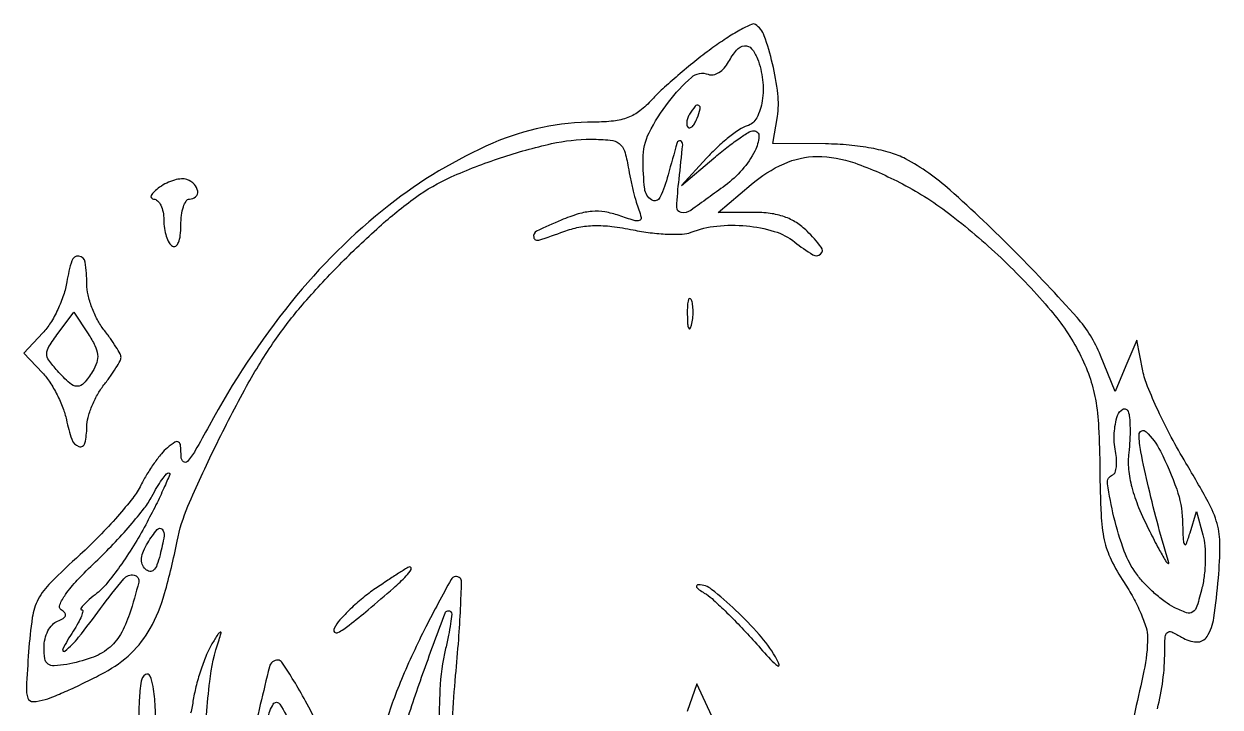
# Model space of a CAD drawing. Extents: x 20 to 193, y 3 to 220.
# Drawn here: x 47.7 to 187.5, y 140.6 to 220.5 of the extents above; entities that cross this region are included whole.
import ezdxf

# ---------------------------------------------------------------- set-up
doc = ezdxf.new("R2010")
doc.units = 0

msp = doc.modelspace()

# ---------------------------------------------------------------- linework, layer by layer
for points in [[(180.142046, 140.42354, 0.064012), (181, 147.097601, -0.014056), (181.048518, 148.823196, -0.204791), (181.313508, 149.357756, -0.297396), (181.816028, 149.422664, -0.027148), (182.975041, 148.783514, 0.128369), (184.72957, 148.235184, 0.272066), (185.946319, 148.874385, 0.103026), (186.739243, 151.043335, 0.015177), (187.277388, 155.710122, 0.019562), (187.454154, 159.606447, 0.070563), (187.121248, 162.063421, 0.056453), (186.084173, 164.598249, 0.009526), (183.477402, 169.149061, -0.01291), (181.769563, 172.177889, -0.012786), (180.214556, 175.300475, -0.012739), (178.994915, 178.099051, -0.047386), (178.444244, 179.938939), (177.736797, 183.5), (176.463228, 180.5), (175.189659, 177.5), (173.492921, 181.733328, 0.087197), (170.746296, 186.161808, 0.013136), (163.558262, 193.794924, 0.014636), (155.910528, 201.061968, 0.060682), (150.696367, 204.701547, 0.049966), (148.970704, 205.407523, 0.025882), (146.703915, 205.954387, 0.02371), (144.105674, 206.314078, 0.020486), (141.354689, 206.449493), (135.209377, 206.5), (135.717965, 209.641754, 0.069172), (135.777662, 212.310686, 0.02956), (135.155294, 215.833515, 0.025562), (134.196097, 219.106555, 0.171923), (133.152595, 220.405691, 0.254756), (132.678085, 220.431661, 0.014842), (131.342472, 219.746641, 0.019552), (129.741447, 218.781087, 0.012882), (127.975551, 217.553307, 0.01056), (126.084402, 216.10239, 0.008384), (124.102551, 214.458972, 0.008491), (122.315978, 212.872761, 0.020934), (121.075686, 211.633688, -0.042289), (119.656158, 210.331684, -0.071862), (118.255929, 209.540645, -0.064616), (116.585475, 209.128833, -0.028171), (114.300703, 209, 0.102885), (102.474784, 206.540541, 0.06452), (90.30454, 199.262535, 0.056617), (78.883851, 187.943336, 0.045262), (69.290761, 173.5, -0.00694), (67.67339, 170.606505, -0.05248), (66.754426, 169.341998, -0.403276), (66.289531, 169.309014, -0.21979), (66.022713, 169.872445, 0.01744), (65.964404, 171.183363, 0.228219), (65.725789, 171.592412, 0.303003), (65.310344, 171.594715, 0.027469), (64.434063, 170.945277, 0.047118), (63.726018, 170.235116, 0.01796), (62.87522, 169.124782, 0.017599), (62.031509, 167.844589, 0.020621), (61.326337, 166.572833, -0.049238), (60.369083, 165.0576, -0.014199), (58.602993, 162.918771, -0.014136), (56.463639, 160.608003, -0.014622), (54.220443, 158.448515, 0.011572), (50.760154, 155.157776, 0.075133), (49.333209, 153.23072, 0.086283), (48.631135, 151.077993, 0.017729), (48.200165, 147.090501, 0.004538), (47.93574, 142.907623, 0.096662), (48.10663, 141.68318, 0.331523), (48.716, 141.267039, 0.06343), (50.121996, 141.50516, 0.025694), (51.338893, 141.943628, 0.00769), (53.145497, 142.734407, 0.007688), (55.149277, 143.685955, 0.008255), (57.075442, 144.677097, 0.066948), (60.175225, 146.915619, 0.076723), (62.409272, 149.803003, 0.057333), (64.095271, 153.895012, 0.020912), (65.553512, 160, -0.054091), (66.828401, 164.110793, -0.011072), (70.010392, 171.03166, -0.012363), (73.683441, 178.124716, -0.02503), (76.982996, 183.475285, -0.027898), (80.201304, 187.635582, -0.015713), (84.533393, 192.326752, -0.015681), (89.188662, 196.772591, -0.025967), (93.414868, 200.183936, -0.052109), (97.584862, 202.588502, -0.024709), (103.376079, 204.831579, -0.02467), (109.324808, 206.48302, -0.055422), (113.974493, 207, -0.02227), (116.194129, 206.901087, -0.140176), (117.241129, 206.497878, -0.159596), (117.846185, 205.628725, -0.031319), (118.284081, 203.75, 0.010221), (118.543295, 202.378643, 0.008748), (118.870907, 200.945618, 0.008842), (119.214501, 199.653667, 0.024774), (119.51539, 198.766997, -0.044974), (119.789102, 197.838954, -0.386886), (119.584802, 197.499198, -0.148372), (118.964982, 197.501358, -0.009337), (117.210594, 198.076431, 0.042174), (115.558256, 198.500333, 0.061367), (114.056996, 198.566809, 0.054153), (112.45158, 198.263828, 0.025267), (110.456588, 197.546308, 0.013245), (107.574627, 196.251459, 0.353918), (107.238732, 195.541147, 0.434101), (107.837589, 195.20374, 0.013727), (110.778579, 196.222525, -0.042709), (112.520957, 196.715184, -0.042018), (114.331319, 196.908181, -0.036108), (116.377648, 196.80585, -0.019978), (118.848041, 196.401851, 0.019613), (120.869457, 196.069759, 0.020767), (122.872472, 195.904974, 0.020916), (124.600735, 195.907169, 0.083055), (125.635405, 196.126431, -0.06821), (128.642118, 196.856956, -0.049048), (132.101681, 196.871204, -0.050314), (135.361085, 196.229328, -0.093151), (137.744933, 194.985996, 0.026482), (139.861539, 193.495397, 0.331795), (140.780195, 193.569154, 0.39966), (140.853729, 194.388353, 0.028631), (139.189394, 196.255051, 0.054301), (137.945594, 197.254505, 0.058127), (136.542972, 197.936001, 0.052062), (134.890993, 198.32651, 0.032035), (132.89469, 198.454545), (128.799482, 198.454545), (132.649741, 201.712396, -0.069712), (136.502675, 204.144389, -0.105504), (140.363873, 204.982003, -0.08684), (144.767205, 204.226798, -0.03523), (150.360023, 201.772456, -0.044167), (156.072165, 198.093058, -0.02582), (162.239144, 192.769293, -0.025851), (167.673069, 186.998351, -0.057285), (171.026925, 181.980518, -0.033565), (172.198417, 179.267676, -0.041559), (172.898816, 176.607725, -0.031114), (173.269695, 173.315809, -0.01015), (173.414851, 168.427235, 0.008536), (173.555153, 163.125183, 0.041924), (173.935101, 160.157284, 0.06115), (174.73676, 157.84161, 0.032299), (176.25, 155.198676, -0.022662), (177.301899, 153.440887, -0.022713), (178.189526, 151.59641, -0.023251), (178.813539, 149.921379, -0.078688), (178.990941, 148.77144, -0.051787), (178.569123, 144.861578, -0.005063), (176.484307, 135.585497, -0.00577)], [(97.743478, 139.2493, -0.009799), (98.11501, 144.294961, 0.004583), (98.469672, 148.510557, 0.007184), (98.689253, 152.141592, 0.002644), (98.815835, 155.246692, 0.208143), (98.640066, 155.693267, 0.497745), (97.592721, 155.547503, 0.009664), (94.633982, 149.993738, 0.018019), (91.7778, 143.833366, 0.026729), (89.768043, 138.234923, -0.013573)], [(92.200846, 138.304003, -0.010845), (94.430361, 144.944098, -0.003733), (96.890223, 151.618756, -0.544887), (97.568328, 151.765006, -0.22808), (97.662638, 151.495749, -0.008023), (97.518362, 150.371437, -0.013464), (97.285086, 149.017338, -0.008849), (96.947248, 147.471925, 0.047404), (96.277145, 142.653382, 0.009477), (96.064357, 133.966679, 0.010656)], [(68.706938, 135.744253, -0.01461), (69.366761, 143.627504, -0.053838), (70.457855, 148.5, 0.017785), (70.693633, 149.283525, 0.673583), (70.585848, 149.364108, 0.115752), (70.305467, 149.09002, 0.005897), (69.630441, 148, 0.037495), (69.003807, 146.759407, 0.017143), (68.366841, 145.059375, 0.016866), (67.815352, 143.214524, 0.022293), (67.446018, 141.5, -0.010304), (67.140387, 139.895255, -0.011923)], [(81.850821, 138.86418, 0.008702), (80.390698, 141.638422, 0.01343), (79.02366, 143.978341, 0.007727), (77.815272, 145.859238, 0.24741), (77.350821, 146.112493, 0.349157), (76.353264, 145.341933, 0.003862), (74.242152, 136.466188, 0.011604)], [(63.104853, 136.809017, 0.007319), (62.999206, 140.684124, 0.02997), (62.760221, 143.023199, 0.064807), (62.391523, 144.253464, 0.453718), (61.863698, 144.415761, 0.220877), (61.354052, 143.642013, 0.022923), (61.126705, 141.417275, 0.019936), (61.074368, 138.17341, 0.006815)], [(130.077004, 135.213114), (126.318562, 143.352584), (125.192363, 140.121968, -0.089575)], [(76.179338, 139.290726, -0.102645), (76.803833, 140.972235, -0.556572), (77.578628, 140.968262, -0.032253), (78.925511, 138.415113, 0.041697)]]:
    msp.add_lwpolyline(points, format="xyb")
for points in [[(133.393011, 216.418213, -0.062822), (133.997967, 213.956059, -0.067355), (133.950781, 211.480168, -0.080649), (133.311414, 209.51476, -0.199589), (132.176068, 208.555882, 0.071037), (131.281334, 208.124595, 0.020049), (130.028383, 207.208949, 0.019778), (128.680222, 206.048434, 0.019698), (127.426068, 204.783493), (124.5, 201.589999), (128.284796, 204.794999, -0.010535), (129.798035, 206.022631, -0.014418), (131.213836, 207.058531, -0.011138), (132.422403, 207.851307, -0.140483), (132.941177, 208, -0.437161), (133.571093, 207.319129, -0.100551), (133.087376, 205.625064, -0.058704), (131.601505, 203.433652, -0.055448), (129.620933, 201.599978, -0.005304), (125.589128, 198.687942, -0.190553), (124.492336, 198.421496, -0.388692), (123.962322, 199.062266, -0.015471), (124.230222, 202.350169, 0.003142), (124.656951, 206.362455, 0.340332), (124.386646, 206.797067, 0.438327), (123.997147, 206.60025, 0.003417), (122.953739, 202.8282, -0.043376), (121.992642, 200.193054, -0.454159), (121.016781, 199.910586, -0.226476), (120.215318, 201.204704, -0.026081), (120.015313, 204.715204, -0.117953), (120.724784, 207.744477, -0.048108), (122.990189, 211.349669, -0.0472), (125.686, 214.234771, -0.279823), (127.632495, 214.587531, 0.144136), (128.222604, 214.540157, 0.085085), (128.885315, 214.801748, 0.072565), (129.518583, 215.325035, 0.061059), (130.019929, 216.037238, -0.051773), (130.960707, 217.427681, -0.192326), (131.875149, 217.918351, -0.251426), (132.704873, 217.586784, -0.083085)], [(125.458881, 209.933469, 0.049364), (125.242038, 209.490157, 0.059701), (125.133355, 209.040231, 0.070517), (125.142323, 208.651151, 0.156651), (125.276326, 208.390341, 0.281567), (125.50546, 208.335123, 0.118528), (125.786868, 208.507038, 0.069269), (126.083816, 208.899181, 0.035865), (126.345077, 209.456872, 0.029555), (126.696703, 210.564815, 0.344086), (126.525317, 210.954259, 0.36195), (126.120758, 210.871774, 0.030391)], [(63.516979, 201.388757, 0.027762), (62.864073, 200.853304, 0.089457), (62.525536, 200.407947, 0.281672), (62.546853, 200.13377, 0.240504), (62.80887, 200, -0.194909), (63.263843, 199.815639, -0.086926), (63.650106, 199.282961, -0.066799), (63.912307, 198.493274, -0.046829), (64, 197.559017, 0.037634), (64.073842, 196.57934, 0.041396), (64.29375, 195.653525, 0.045439), (64.615492, 194.906663, 0.130646), (65, 194.5, 0.297719), (65.391769, 194.509855, 0.145541), (65.718784, 194.916013, 0.069343), (65.933656, 195.756294, 0.027979), (66, 196.940983, -0.031003), (66.072735, 198.112882, -0.048032), (66.29375, 199.101414, -0.061379), (66.615572, 199.787575, -0.257909), (67, 200, 0.183792), (67.725047, 200.275834, 0.247626), (67.966971, 200.921978, 0.165605), (67.578167, 201.71576, 0.105563), (66.708108, 202.281768, 0.111787), (66.077152, 202.373103, 0.048531), (65.237808, 202.223941, 0.044744), (64.339215, 201.883357, 0.044944)], [(52.667221, 190.336748, -0.041097), (52.280522, 188.776994, -0.028256), (51.601595, 187.085371, -0.028571), (50.756442, 185.52086, -0.050486), (49.865287, 184.356604), (47.651372, 182), (49.810301, 179.701925, -0.044176), (50.684064, 178.589691, -0.026708), (51.523158, 177.138345, -0.02663), (52.207596, 175.595543, -0.04175), (52.609615, 174.201925, 0.036808), (53.242486, 171.923862, 0.226116), (54.08405, 171.088861, 0.445385), (54.779667, 171.470043, 0.057937), (55, 173.365141, -0.06503), (55.142156, 174.453525, -0.031815), (55.5875, 175.782408, -0.030908), (56.234398, 177.125808, -0.039007), (57, 178.272871, 0.012092), (57.765937, 179.296609, 0.015836), (58.4125, 180.269657, 0.013378), (58.898162, 181.102251, 0.125986), (59, 181.5, 0.125986), (58.898162, 181.897749, 0.013378), (58.4125, 182.730343, 0.015836), (57.765937, 183.703391, 0.012092), (57, 184.727129, -0.045226), (56.234139, 185.90602, -0.031988), (55.5875, 187.347131, -0.032448), (55.144209, 188.816778, -0.057082), (55, 190.075842, 0.03556), (54.818195, 192.628925, 0.341753), (54.085537, 193.339357, 0.358106), (53.253417, 192.798478, 0.036463)], [(125.194949, 186.5, 0.012823), (125.235556, 185.431793, 0.080377), (125.356533, 184.900903, 0.597527), (125.51666, 184.883358, 0.087174), (125.692991, 185.269032, 0.037336), (125.832894, 186.036634, 0.029507), (125.872264, 186.880008, 0.030339), (125.814405, 187.671085, 0.06278), (125.655937, 188.269032, 0.31318), (125.47713, 188.386009, 0.333666), (125.315079, 188.257153, 0.052471), (125.212705, 187.580113, 0.014395)], [(55.676001, 179.852803, -0.036597), (54.667437, 178.473616, -0.225227), (53.886685, 178.121986, -0.182524), (53.012036, 178.472317, -0.023301), (51.559069, 179.93473, -0.027472), (50.563129, 181.164724, -0.163268), (50.320589, 181.943203, -0.1388), (50.576371, 182.777485, -0.017978), (51.654081, 184.321813), (53.5, 186.774167), (55.166548, 184.239887, -0.02961), (55.951282, 182.877228, -0.087142), (56.258942, 181.844177, -0.108009), (56.164632, 180.900206, -0.060947)], [(176.793077, 170.353268, 0.052911), (176.772645, 168.406557, 0.041301), (177.14687, 166.323827, 0.03387), (177.950063, 163.963926, 0.018038), (179.241696, 161.161198, 0.004971), (180.303815, 159.110314, 0.015227), (181.079242, 157.750477, 0.09584), (181.375389, 157.426006, 0.72626), (181.479837, 157.5, -0.01018), (180.255764, 161.733373, -0.008224), (179.109428, 166.324828, -0.006663), (178.20314, 170.477102, -0.051064), (178.005123, 172.460099, -0.664991), (178.835391, 172.805859, -0.080523), (180.488598, 170.543271, -0.033133), (182.397809, 166.078367, -0.076429), (183.06847, 162.5, 0.003268), (183.160333, 160.160623, 0.12275), (183.310737, 159.656723, 0.635062), (183.519037, 159.676602, 0.012529), (183.956112, 161), (184.712865, 163.5), (185.460171, 160.768603, -0.047208), (185.686334, 159.472209, -0.023872), (185.737171, 157.813433, -0.023476), (185.626095, 156.081346, -0.032191), (185.353739, 154.544027, -0.014328), (184.770709, 152.423835, -0.167912), (184.273228, 151.741139, -0.242665), (183.55516, 151.64564, -0.031834), (182.096399, 152.275424, -0.041769), (181.034513, 152.933342, -0.021698), (179.822843, 153.91632, -0.021418), (178.658184, 155.040665, -0.030424), (177.731904, 156.141836, -0.071703), (176.275806, 158.836859, -0.029118), (175.064139, 162.839051, -0.021627), (174.306865, 166.723955, -0.355861), (174.934923, 167.784886, 0.227585), (175.201726, 168.059632, 0.052942), (175.344351, 168.705315, 0.044365), (175.363956, 169.559717, 0.030798), (175.24127, 170.518208, -0.061616), (175.101898, 172.633061, -0.062322), (175.483525, 174.709586, -0.20559), (176.10999, 175.435833, -0.443093), (176.719068, 175.192071, -0.068544), (176.881278, 174.463403, -0.01672), (176.941373, 173.231152, -0.016824), (176.915126, 171.800974, -0.016057)], [(61.885346, 161.936266, -0.016317), (60.467266, 159.472836, -0.015894), (58.879707, 157.084976, -0.016012), (57.352876, 155.078809, -0.055485), (56.191846, 153.936266, 0.012201), (55.292197, 153.192365, 0.026387), (54.646628, 152.568778, 0.044604), (54.312412, 152.13886, 0.593482), (54.388194, 152, -0.466293), (54.530461, 151.830462, -0.049831), (54.371663, 151.265625, -0.034229), (53.990159, 150.459604, -0.017385), (53.408043, 149.5, 0.028041), (52.180492, 147.375651, 0.812955), (52.451658, 147.159261, 0.052219), (54.038083, 148.779701, 0.009306), (56.613357, 152.154423, -0.013897), (59.310659, 155.622563, -0.274756), (60.529156, 156.061432, -0.429472), (61.070564, 155.214753, -0.0191), (60.000343, 151.501038, -0.05199), (58.922278, 149.104106, -0.092417), (57.51447, 147.469064, -0.085293), (55.528849, 146.370211, -0.038993), (52.654701, 145.613831, -0.029792), (51.194169, 145.437988, -0.177326), (50.470402, 145.654559, -0.196905), (50.100583, 146.271218, -0.037862), (50, 147.597606, -0.059498), (50.117976, 148.585527, -0.059619), (50.465255, 149.517163, -0.065414), (50.977797, 150.255921, -0.117335), (51.583846, 150.670548, 0.038117), (52.247854, 150.985265, 0.184231), (52.508209, 151.302251, 0.266985), (52.441906, 151.631777, 0.074354), (52.024196, 151.985046, -0.371921), (51.837103, 152.579152, -0.05319), (52.515744, 153.782964, -0.034566), (53.887069, 155.448843, -0.012907), (56.026551, 157.595883, 0.012478), (58.102131, 159.675226, 0.012265), (60.083655, 161.867228, 0.012227), (61.724944, 163.87203, 0.044866), (62.611881, 165.25, -0.014205), (63.20211, 166.303615, -0.020795), (63.785071, 167.192187, -0.016976), (64.306129, 167.868915, -0.2238), (64.584322, 168, -0.535498), (64.702921, 167.821913, -0.005751), (64.011344, 166.218778, -0.011304), (63.086917, 164.262183, -0.006427)], [(63.564741, 158.401926, -0.026896), (63.203485, 157.23277, -0.111241), (62.803753, 156.615988, -0.24277), (62.356988, 156.478831, -0.15291), (61.862542, 156.737458, -0.110814), (61.491009, 157.323959, -0.107927), (61.400929, 158.018813, -0.080964), (61.610576, 158.847891, -0.037266), (62.130043, 159.836624, -0.028915), (63.217887, 161.373172, -0.447268), (63.792613, 161.405253, -0.244153), (64.037821, 160.630338, -0.01836)], [(88.757105, 154.480917, 0.022115), (87.253737, 153.359094, 0.019993), (85.801947, 152.072173, 0.020461), (84.595214, 150.814247, 0.058145), (83.902796, 149.818372, 0.315606), (83.954097, 149.39301, 0.348157), (84.355779, 149.324356, 0.0418), (85.672555, 150.19525, 0.008163), (87.877825, 151.993991, 0.003634), (90.853547, 154.540393, 0.021429), (92.344149, 155.951275, 0.066816), (92.904204, 156.708883, 0.570553), (92.732135, 157, 0.140463), (92.545039, 156.946382, 0.001662), (91.453975, 156.260019, 0.004861), (90.197347, 155.44643, 0.003138)], [(127.182268, 153.957806, -0.051493), (128.081246, 153.30098, -0.009109), (129.60778, 151.872858, -0.009776), (131.34087, 150.124193, -0.008662), (133.076995, 148.238215, 0.004934), (134.925431, 146.19994, 0.050294), (135.779516, 145.445039, 0.745952), (135.946755, 145.574427, 0.042433), (135.494719, 146.5, 0.045272), (133.60042, 149.100205, 0.024446), (130.843235, 151.949469, 0.019468), (128.037911, 154.380338, 0.167759), (126.5, 154.928951, 0.224796), (126.295782, 154.834795, 0.339449), (126.287916, 154.647898, 0.084755), (126.597149, 154.336265, 0.023019)]]:
    msp.add_lwpolyline(points, format="xyb", close=True)

doc.saveas('drawing.dxf')
